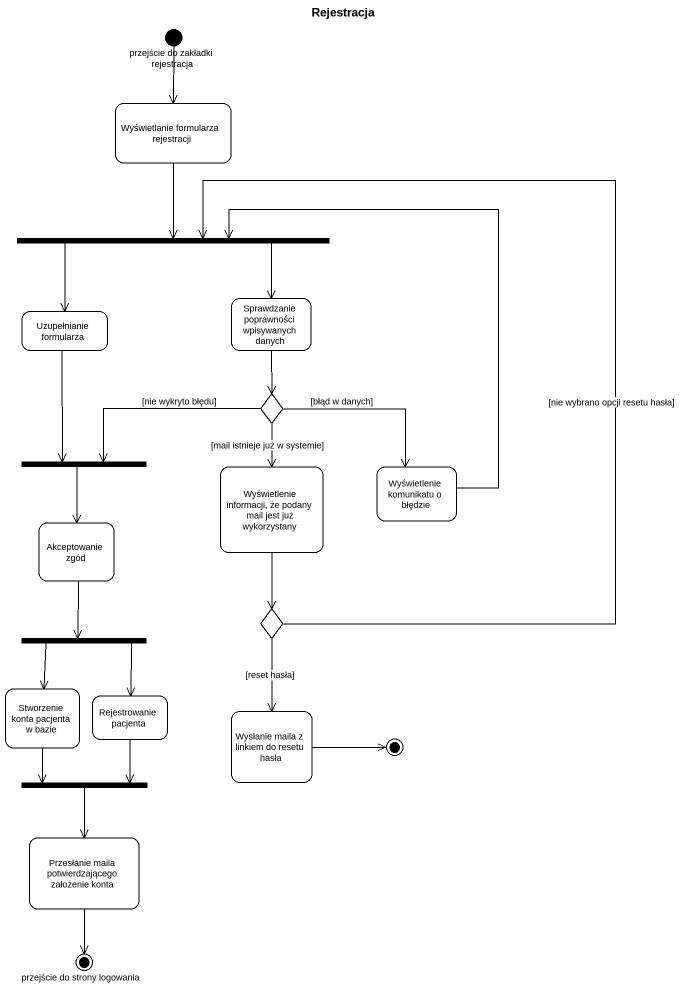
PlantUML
@startuml
title Rejestracja
hide empty description
state "przejście do zakładki rejestracja" as przejście_do_zakładki <<start>>
state "Wyświetlanie formularza rejestracji" as Wyświetlanie_formularza
state fork1 <<join>>
state "Sprawdzanie poprawności wpisywanych danych" as Sprawdzanie_poprawności
state "Uzupełnianie formularza" as Uzupełnianie_formularza
state choice1 <<choice>>
state fork2 <<join>>
state "Wyświetlenie informacji, że podany mail jest już wykorzystany" as Wyświetlenie_informacji_że
state "Wyświetlenie komunikatu o błędzie" as Wyświetlenie_komunikatu_o
state "Akceptowanie zgód" as Akceptowanie_zgód
state choice2 <<choice>>
state fork3 <<fork>>
state "Stworzenie konta pacjenta w bazie" as Stworzenie_konta_pacjenta_w
state "Rejestrowanie pacjenta" as Rejestrowanie_pacjenta
state "Wysłanie maila z linkiem do resetu hasła" as Wysłanie_maila_z_linkiem_do
state final1 <<end>>
state fork4 <<join>>
state "Przesłanie maila potwierdzającego założenie konta" as Przesłanie_maila
state "przejście do strony logowania" as przejście_do_strony <<end>>
przejście_do_zakładki --> Wyświetlanie_formularza
Wyświetlanie_formularza --> fork1
fork1 --> Sprawdzanie_poprawności
fork1 --> Uzupełnianie_formularza
Sprawdzanie_poprawności --> choice1
Uzupełnianie_formularza --> fork2
choice1 -left-> fork2 : [nie wykryto błędu]
choice1 --> Wyświetlenie_informacji_że : [mail istnieje już w systemie]
choice1 -right-> Wyświetlenie_komunikatu_o : [błąd w danych]
fork2 --> Akceptowanie_zgód
Wyświetlenie_informacji_że --> choice2
Wyświetlenie_komunikatu_o -up-> fork1
Akceptowanie_zgód --> fork3
choice2 -up-> fork1 : [nie wybrano opcji resetu hasła]
choice2 --> Wysłanie_maila_z_linkiem_do : [reset hasła]
fork3 --> Stworzenie_konta_pacjenta_w
fork3 --> Rejestrowanie_pacjenta
Stworzenie_konta_pacjenta_w --> fork4
Rejestrowanie_pacjenta --> fork4
Wysłanie_maila_z_linkiem_do -right-> final1
fork4 --> Przesłanie_maila
Przesłanie_maila --> przejście_do_strony
@enduml
